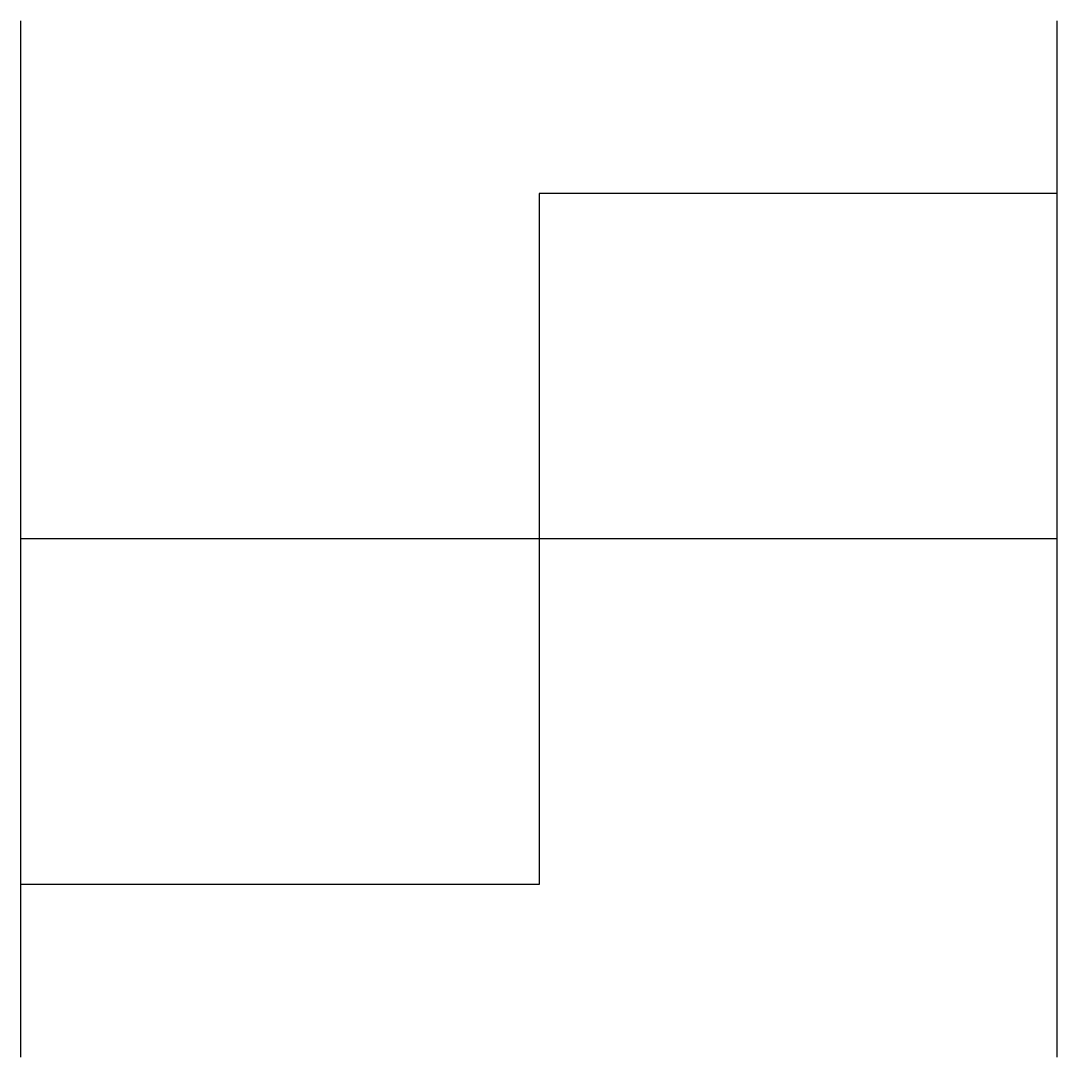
# Model space of a CAD drawing. Header units: millimetres. Extents: x 94.5 to 95.5, y 72.32 to 73.32.
import ezdxf

# ---------------------------------------------------------------- set-up
doc = ezdxf.new("R2010")
doc.units = ezdxf.units.MM
doc.layers.add('130', color=130, linetype='Continuous')

msp = doc.modelspace()

# ---------------------------------------------------------------- linework, layer by layer
for p, q in [((94.5025, 72.3215), (94.5025, 73.3215)), ((95.5025, 72.3215), (95.5025, 73.3215))]:
    msp.add_line(p, q)
at = {"layer": '130'}
for p, q in [((95.5025, 73.1548), (95.0025, 73.1548)), ((95.0025, 73.1548), (95.0025, 72.4881)), ((95.5025, 72.8215), (94.5025, 72.8215)), ((95.0025, 72.4881), (94.5025, 72.4881))]:
    msp.add_line(p, q, dxfattribs=at)

doc.saveas('drawing.dxf')
